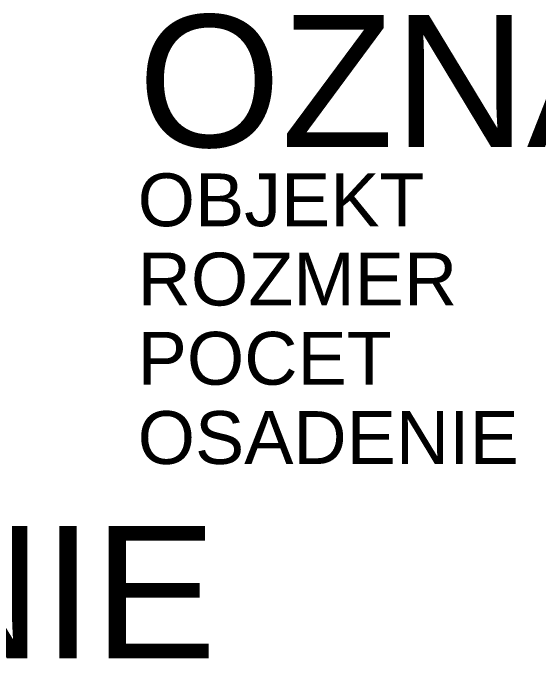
# Model space of a CAD drawing. Header units: metres. Extents: x -10.3 to 34.1, y -1.5 to 32.9.
# Drawn here: x 6.62 to 16.58, y -1.54 to 10.71 of the extents above; entities that cross this region are included whole.
import ezdxf
from ezdxf.enums import TextEntityAlignment as Align

# ---------------------------------------------------------------- set-up
doc = ezdxf.new("R2010")
doc.units = ezdxf.units.M
doc.layers.get('Defpoints').update_dxf_attribs({"color": 140, "lineweight": 5})
doc.styles.get("Standard").update_dxf_attribs({"font": 'arial.ttf'})

msp = doc.modelspace()

# ---------------------------------------------------------------- texts
msp.add_attdef('OZNACENIE', (8.982, 8.177), '414-LOKVIDITELNOST', height=2.5)
msp.add_attdef('STANICENIE', text='', height=2.5).set_placement((0, 1), align=Align.TOP_CENTER)
at = {"layer": 'Defpoints'}
for tag, p, s in [('OBJEKT', (8.982, 6.677), 'Jestvujúci'), ('ROZMER', (8.982, 5.177), '1120x840/1600x1200'), ('POCET', (8.982, 3.677), ''), ('OSADENIE', (8.982, 2.177), '')]:
    msp.add_attdef(tag, p, s, height=1, dxfattribs=at)

doc.saveas('drawing.dxf')
